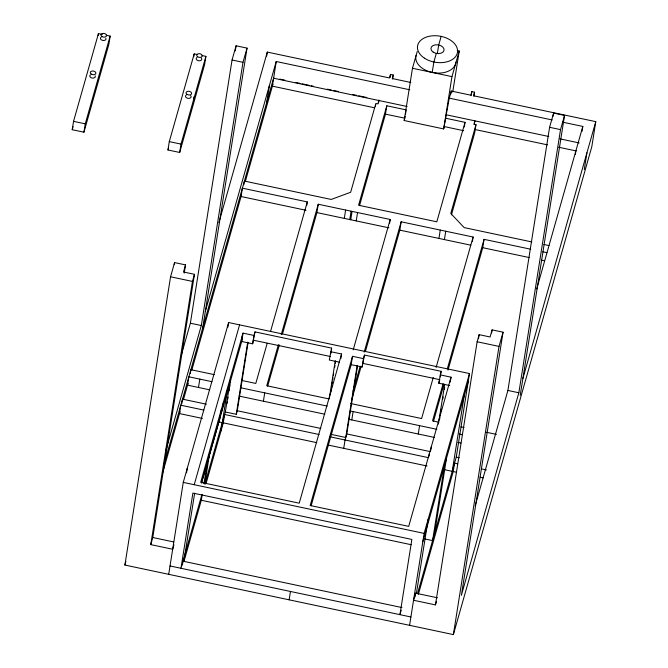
<?xml version="1.0" encoding="UTF-8"?>
<svg xmlns="http://www.w3.org/2000/svg" width="668" height="668" viewBox="0 0 668 668"><rect width="100%" height="100%" fill="white"/><g stroke="black" fill="none" stroke-linecap="round" stroke-linejoin="round"><path stroke-width="1" d="M242.284 335.72L241.699 341.482L201.636 482.697M450.149 381.921L450.474 379.207M106.254 35.262L110.153 36.089L108.834 44.447L83.934 132.189L72.219 129.709L73.547 121.351L98.438 33.609L102.346 34.435M98.146 35.462L98.438 33.609M83.934 132.189L85.262 123.831L110.153 36.089M201.995 55.536L205.903 56.362L204.575 64.721L179.684 152.463L167.969 149.983L169.288 141.624L194.188 53.883L197.118 54.5M193.745 56.671L194.188 53.883M179.684 152.463L181.003 144.104L205.903 56.362M193.453 100.233L193.987 96.852M417.224 51.511L412.473 68.27L404.19 120.532L443.677 128.932L449.272 98.146L451.284 91.048L470.815 95.182L471.825 91.633L474.564 92.209L473.554 95.766L595.781 121.643L591.806 146.718L453.38 634.6L124.899 565.053L170.557 276.786L174.582 262.582L185.529 264.895L184.226 273.12M174.256 264.637L174.582 262.582M173.93 544.812L172.67 549.255L150.768 544.612L192.451 281.42L194.463 274.323L183.508 272.001L185.529 264.895M150.768 544.612L152.78 537.515L194.463 274.323M181.262 355.301L190.372 323.212L232.055 60.003L236.08 45.791L247.035 48.113L202.696 328.038L164.094 464.093M235.27 50.927L236.08 45.791M181.788 403.798L182.523 399.155L206.42 404.215M190.297 373.412L190.889 369.696L214.211 374.631M166.031 449.873L201.31 325.533L242.993 62.316L247.035 48.113M168.703 574.321L183.266 482.396L228.615 322.544L469.487 373.546L456.252 457.121L417.492 593.735M198.488 387.473L199.816 379.115M186.556 472.827L187.291 468.185M182.397 564.894L182.99 561.187L401.961 607.554M183.825 561.504L194.63 493.285M243.82 184.777L244.404 181.07L273.705 77.797M266.666 56.104L267.3 52.087L389.519 77.972L390.529 74.415L393.268 75L392.634 79.008M227.88 327.186L228.615 322.544M183.967 561.429L201.319 500.265L202.204 494.696M203.949 483.665L207.706 459.968M204.826 483.774L209.719 452.862M205.226 484.041L205.669 481.252M266.749 102.271L269.396 85.562M409.776 89.788L276.226 61.506L272.385 86.155L374.623 107.807M221.359 409.501L220.031 417.859L201.402 483.047M222.043 410.753L223.371 402.395M220.974 430.994L227.679 388.642M206.036 483.649L223.287 422.852L224.607 414.494L319.087 434.501M204.909 483.916L225.325 411.989L230.376 380.042M227.145 403.28L227.471 401.217M227.796 399.163L228.122 397.101M229.107 390.914L229.433 388.859M229.759 386.797L230.084 384.735M254.984 331.896L253.974 335.445L243.027 333.123L241.699 341.482L252.646 343.803L254.984 331.896L331.62 348.12L331.328 349.982M225.325 411.989L236.272 414.302L247.694 342.183M236.272 414.302L237.274 410.753L248.045 342.751M252.646 343.803L253.974 335.445M263.401 401.217L264.728 392.859M306.712 205.627L307.297 201.911L242.392 188.167L241.064 196.526L305.969 210.27M282.489 333.942L316.924 212.591L318.244 204.233L390.204 219.471L389.619 223.187M344.296 218.386L345.615 210.028M289.135 599.822L290.463 591.464M349.765 219.547L351.092 211.188M350.742 219.755L352.069 211.397M331.62 348.12L329.291 360.027L339.244 362.139M330.735 353.689L331.036 351.836M356.219 220.908L357.539 212.558M375.416 106.245L375.708 104.392M329.24 398.846L335.286 360.728M330.743 392.208L331.069 390.145M331.395 388.083L331.72 386.029M332.046 383.966L332.372 381.904M332.697 379.841L333.023 377.779M333.349 375.725L333.683 373.662M334.66 367.483L334.985 365.421M335.311 363.359L335.637 361.296M378.547 102.88L378.99 100.091L377.904 103.891L375.859 103.457L350.658 192.267L331.211 199.448L244.404 181.07L202.696 328.038M340.83 358.632L341.565 353.99L330.61 351.677M390.054 77.43L390.529 74.415M359.518 205.644L385.478 114.136L386.805 105.778L406.169 109.878L405.443 114.504M311.129 505.851L351.184 364.67L352.512 356.311L363.459 358.632L364.469 355.075L441.105 371.308L440.229 376.877M343.719 448.353L345.047 439.995L346.767 433.933L357.539 365.93M357.18 365.363L345.757 437.49L330.827 434.325M351.786 419.93L353.113 411.58M351.184 364.67L362.139 366.982L363.459 358.632M362.139 366.982L364.469 355.075M404.19 120.532L405.15 116.349M365.404 351.493L399.831 230.143L401.159 221.793L473.111 237.023L472.376 241.666M455.902 62.099A20.215 13.268 9 0 1 437.456 73.088L432.213 72.445L433.866 61.999L436.313 53.398M437.348 53.532L438.701 44.981L441.139 36.381M443.677 128.932L451.96 76.628L459.233 51.002L457.254 50.584M450.808 94.054L451.284 91.048M452.737 92.025L459.233 51.002M438.943 238.426L440.27 230.068M444.42 239.587L445.74 231.228M464.293 126.987L465.028 122.344L445.665 118.244M471.19 95.641L471.825 91.633M418.268 434.008L419.596 425.658M473.929 96.225L474.564 92.209M474.297 124.565L474.881 120.85L473.929 124.223L475.983 124.666L474.656 133.016L451.443 214.837M449.723 385.536L438.776 383.215L441.105 371.308M428.94 456.336L429.382 453.547M430.81 450.157L431.394 446.441M438.408 424.096L444.604 384.943M439.577 419.512L439.903 417.45M440.229 415.387L440.554 413.333M440.88 411.271L441.206 409.208M442.842 398.905L443.168 396.842M444.312 389.636L444.637 387.574M409.576 625.323L424.13 533.398L469.487 373.546M414.937 597.092L415.554 593.159L437.465 597.793M416.398 593.485L428.163 519.195M450.315 381.82L451.05 377.178L440.103 374.857M444.479 465.379L432.563 540.596L424.606 538.909M434.584 533.49L446.491 458.281M448.028 370.055L482.739 247.703L484.066 239.344L530.718 249.222M464.135 396.116L452.219 471.324L444.262 469.637M418.385 594.278L453.213 471.533L454.532 463.175L457.505 463.809M415.554 593.159L413.542 600.256L435.452 604.891L477.127 341.765L479.14 334.66L490.095 336.981L492.116 329.875L503.054 332.188L461.379 595.322L518.844 392.767L560.527 129.617L564.552 115.405L553.605 113.084L549.589 127.296L507.905 390.454L475.19 505.768M478.488 338.776L479.14 334.66M491.623 332.956L492.116 329.875M453.38 634.6L499.021 346.4L503.054 332.188M553.112 116.165L553.605 113.084M520.23 395.272L564.552 115.405M575.365 154.417L575.991 150.484M582.037 131.346L582.813 126.436L562.423 122.11M584.283 169.513L586.93 152.797L595.781 121.643M438.776 383.215L439.786 379.666L363.141 363.434M72.219 129.709L73.071 126.72M167.969 149.983L168.536 147.987M218.887 222.694L267.3 52.087M124.899 565.053L125.901 561.496M205.343 311.321L276.226 61.506M162.775 472.451L180.026 411.655M183.408 399.74L188.05 383.382M191.841 370.03L241.574 194.755M245.356 181.404L272.928 84.252M194.213 484.717L239.57 324.865M243.027 333.123L200.692 482.321L299.231 503.188L341.565 353.99M201.794 494.921L180.97 568.284L192.885 493.076L411.864 539.443L399.948 614.652L401.209 610.218M267.175 343.319L255.794 383.44L241.591 380.434M270.59 331.286L307.297 201.911M278.406 344.638L266.741 385.753L328.564 398.846M281.253 334.61L318.244 204.233M267.693 386.087L279.358 344.972M393.268 75L392.258 78.548L410.803 82.481M386.805 105.778L358.582 205.243L436.814 221.809L465.028 122.344M353.213 349.848L390.204 219.471M352.512 356.311L310.177 505.509L408.716 526.376L451.05 377.178M353.063 391.281L360.177 366.206M364.16 352.161L401.159 221.793M351.744 399.631L361.129 366.54M475.983 124.666L450.783 213.468L464.185 227.604L531.811 241.925M433.273 377.428L421.608 418.552L350.667 403.53M436.12 367.4L473.111 237.023M443.084 383.758L432.555 420.865L438.642 422.159M447.351 368.719L484.066 239.344M433.515 421.199L444.036 384.092M422.811 541.756L468.168 381.904M435.452 604.891L436.454 601.342M536.705 288.952L582.813 126.436M522.877 378.556L586.93 152.797M385.478 114.136L404.85 118.203M412.473 68.27L451.96 76.628M449.272 98.146L552.236 119.956M232.055 60.003L242.993 62.316M549.589 127.296L560.527 129.617M279.783 79.091L284.844 80.16M295.974 82.515L300.024 83.375M302.053 83.801L309.134 85.304M311.163 85.729L313.183 86.164M327.362 89.161L331.411 90.021M333.432 90.447L338.492 91.516M352.662 94.522L356.712 95.382M358.741 95.808L366.841 97.52M273.579 78.223L407.129 106.504M446.625 114.863L548.787 136.497M559.926 138.852L579.164 142.927M474.572 129.425L547.459 144.856M558.598 147.219L575.808 150.859M444.337 126.603L463.709 130.703M73.547 121.351L85.262 123.831M169.288 141.624L181.003 144.104M543.919 244.488L548.971 245.557M542.884 251.803L546.942 252.663M316.924 212.591L388.885 227.83M399.831 230.143L470.773 245.173M482.739 247.703L529.39 257.581M541.564 260.161L544.604 260.804M170.557 276.786L192.451 281.42M477.127 341.765L499.021 346.4M190.372 323.212L201.31 325.533M507.905 390.454L518.844 392.767M253.656 340.254L330.301 356.478M460.953 426.877L464.001 427.528M486.312 432.246L496.449 434.4M211.981 381.695L188.869 376.802L187.549 385.152L209.643 389.836M240.38 387.707L327.186 406.086M350.124 410.945L436.839 429.307M459.15 434.033L462.189 434.676M239.06 396.066L324.848 414.227M348.796 419.304L434.501 437.448M457.822 442.383L460.862 443.034M237.274 410.753L320.79 428.438M346.767 433.933L430.284 451.618M456.252 457.121L459.242 457.747M203.865 410.102L180.803 405.217L179.483 413.575L202.379 418.418M330.117 436.83L428.347 457.63M481.411 468.869L486.396 469.921M218.319 421.8L222.302 422.644M223.287 422.852L316.749 442.642M328.79 445.189L427.019 465.988M453.213 471.533L456.194 472.167M480.092 477.228L483.081 477.862M183.266 482.396L424.13 533.398M201.319 500.265L411.129 544.696M152.78 537.515L173.688 541.94M170.023 565.963L410.895 616.973M432.221 72.436A20.215 13.268 9 0 1 416.106 55.444M201.26 58.074A2.806 1.837 9 0 1 200.742 60.512A2.806 1.837 9 0 1 196.985 60.045A2.806 1.837 9 0 1 196.843 57.532M95.182 75.851A2.806 1.837 9 0 1 92.05 78.006A2.806 1.837 9 0 1 90.439 74.841M190.597 95.658A2.806 1.837 9 0 1 190.071 98.096A2.806 1.837 9 0 1 186.322 97.628A2.806 1.837 9 0 1 186.18 95.115M105.845 38.268A2.806 1.837 9 0 1 102.713 40.422A2.806 1.837 9 0 1 101.102 37.258M433.231 52.146A6.638 4.359 9 0 0 443.986 50.559A6.638 4.359 9 0 0 435.294 44.856A6.638 4.359 9 0 0 433.231 52.146M424.481 58.191A20.215 13.268 9 0 0 457.246 53.373A20.215 13.268 9 0 0 430.776 36.005A20.215 13.268 9 0 0 424.481 58.191M197.695 56.788A2.806 1.837 9 0 0 202.237 56.12A2.806 1.837 9 0 0 198.571 53.716A2.806 1.837 9 0 0 197.695 56.788M91.291 74.098A2.806 1.837 9 0 0 95.825 73.43A2.806 1.837 9 0 0 92.159 71.025A2.806 1.837 9 0 0 91.291 74.098M101.953 36.515A2.806 1.837 9 0 0 106.496 35.847A2.806 1.837 9 0 0 102.822 33.442A2.806 1.837 9 0 0 101.953 36.515M187.032 94.372A2.806 1.837 9 0 0 191.574 93.704A2.806 1.837 9 0 0 187.908 91.299A2.806 1.837 9 0 0 187.032 94.372"/></g></svg>
